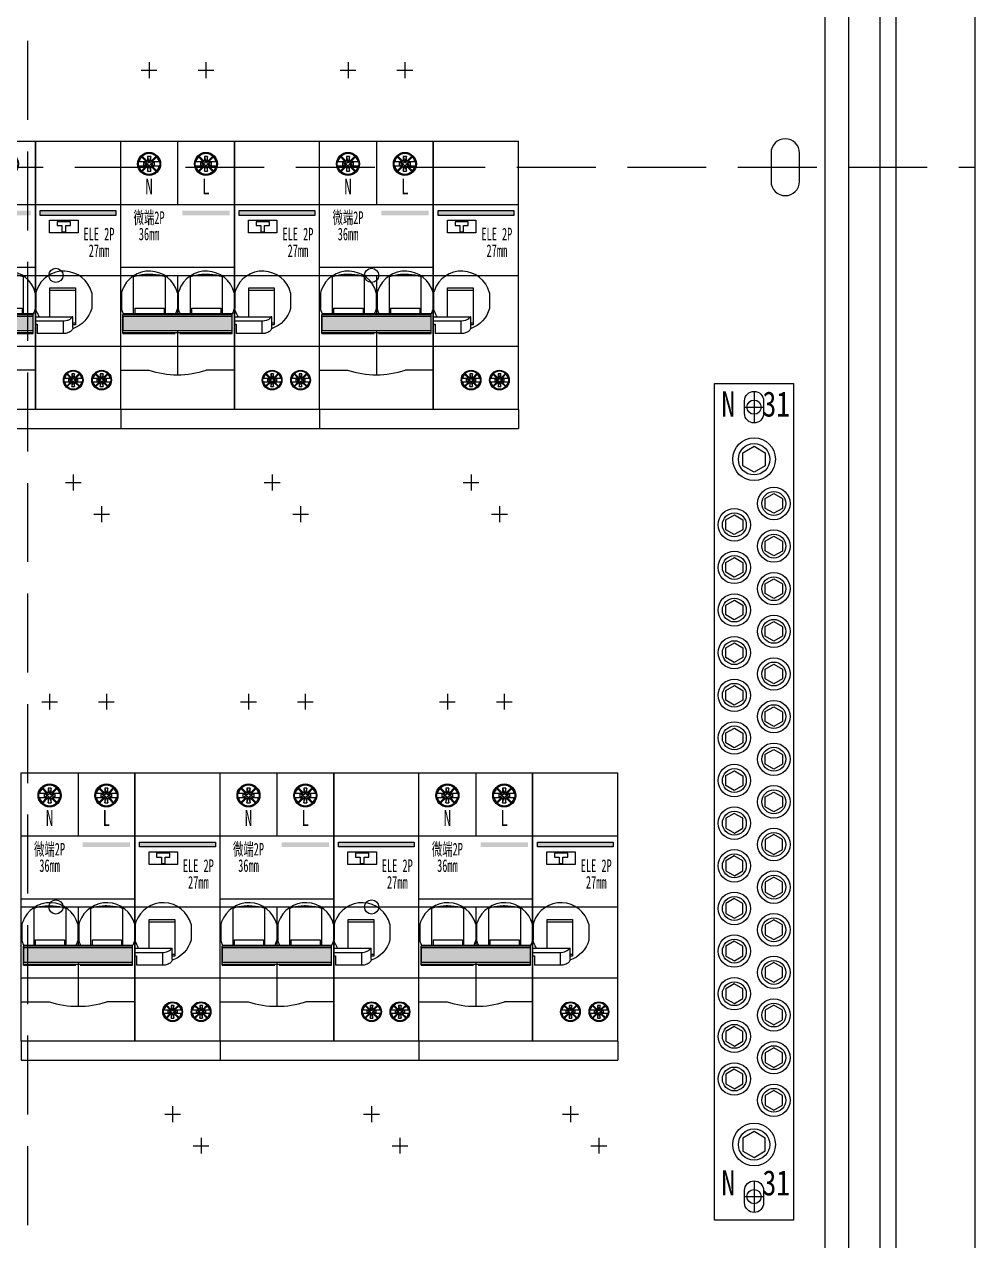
# Model space of a CAD drawing. Extents: x 1423953 to 1424553, y 431543 to 432743.
# Drawn here: x 1424252.4 to 1424553.4, y 431803.3 to 432188.5 of the extents above; entities that cross this region are included whole.
import ezdxf
from ezdxf.enums import TextEntityAlignment as Align

# ---------------------------------------------------------------- set-up
doc = ezdxf.new("R2010")
doc.units = 0
doc.header["$MEASUREMENT"] = 0
doc.linetypes.add('DASH', pattern=[0.35, 0.25, -0.1])
doc.linetypes.add('LYJS-XX', pattern=[0.35, 0.25, -0.1])
for name, color, linetype in [('LY-JS-BJ', 7, 'Continuous'), ('LY-JS-YQJ', 7, 'Continuous'), ('布置图', 20, 'Continuous')]:
    doc.layers.add(name, color=color, linetype=linetype)
doc.styles.add('-宋体', font='', dxfattribs={"width": 0.65})
doc.styles.add('LY-SJ-元器件', font='', dxfattribs={"width": 0.6, "height": 4})
doc.styles.get('-宋体').set_extended_font_data('NSimSun')
doc.styles.get('LY-SJ-元器件').set_extended_font_data('SimSun')

# ---------------------------------------------------------------- blocks, each defined once
blk = doc.blocks.new('微端2P+ELE-63mm-2022.1')
h = blk.add_hatch(color=3)
h.dxf.hatch_style = 1
h.paths.add_polyline_path([(34.5, 19), (34.5, 20.5), (19.5, 20.5), (19.5, 19)])
h = blk.add_hatch(color=3)
h.dxf.hatch_style = 1
h.paths.add_polyline_path([(61.5, 19), (61.5, 20.5), (37.5, 20.5), (37.5, 19)])
h = blk.add_hatch(color=0)
h.dxf.hatch_style = 1
h.paths.add_polyline_path([(0.7, -12.97), (0.7, -17.47), (35.3, -17.47), (35.3, -12.97)])
at = {"color": 1}
for p, q in [((9, 67.5), (9, 62.5)), ((27, 67.5), (27, 62.5)), ((6.5, 65), (11.5, 65)), ((24.5, 65), (29.5, 65)), ((0, 0), (63, 0))]:
    blk.add_line(p, q, dxfattribs=at)
at = {"color": 0}
for p, q in [((0, 42.5), (36, 42.5)), ((0, -42.5), (0, 42.5)), ((18, 42.5), (18, 22.5)), ((36, 42.5), (36, -42.5)), ((63, -42.5), (63, 42.5)), ((0, 22.5), (36, 22.5)), ((36, 2.5), (0, 2.5)), ((18, 0), (18, -12.22)), ((18, -17.47), (18, -31.46)), ((48.65, -15.61), (47.85, -15.61)), ((36, -22.5), (0, -22.5)), ((0, -42.5), (0, -48.5)), ((36, -42.5), (0, -42.5)), ((63, -42.5), (63, -48.5)), ((0, -48.5), (63, -48.5))]:
    blk.add_line(p, q, dxfattribs=at)
at = {"color": 0, "linetype": 'Continuous', "lineweight": 25}
for p, q in [((5.58, 34.71), (7.95, 34.71)), ((7.95, 35.91), (5.59, 35.91)), ((6.7, 37.82), (6.49, 37.61)), ((6.49, 37.61), (6.6, 37.5)), ((6.6, 37.5), (8.15, 35.95)), ((8.15, 34.67), (6.6, 33.12)), ((6.81, 37.71), (6.7, 37.82)), ((8.39, 36.13), (6.81, 37.71)), ((7.25, 35.91), (8, 35.46)), ((7.25, 35.91), (7.25, 34.71)), ((7.25, 34.71), (8, 35.16)), ((8, 35.46), (8, 35.16)), ((8.25, 35.46), (8, 35.46)), ((8, 35.16), (8.25, 35.16)), ((9.5, 37.66), (8.5, 37.66)), ((8.5, 37.66), (8.5, 36.46)), ((8.5, 37.66), (8.85, 36.31)), ((8.5, 36.46), (8.85, 35.96)), ((9.15, 36.31), (8.85, 36.31)), ((8.85, 36.31), (8.85, 35.96)), ((9.5, 37.66), (9.15, 36.31)), ((9.5, 36.46), (9.15, 35.96)), ((9.15, 35.96), (9.15, 36.31)), ((9.5, 36.46), (9.5, 37.66)), ((11.19, 37.71), (9.61, 36.13)), ((10, 35.46), (9.75, 35.46)), ((9.75, 35.16), (10, 35.16)), ((9.85, 35.95), (11.4, 37.5)), ((11.4, 33.12), (9.85, 34.67)), ((10.75, 35.91), (10, 35.46)), ((10, 35.16), (10, 35.46)), ((10.75, 34.71), (10, 35.16)), ((12.42, 35.91), (10.05, 35.91)), ((10.05, 34.71), (12.41, 34.71)), ((10.75, 34.71), (10.75, 35.91)), ((11.3, 37.82), (11.19, 37.71)), ((11.51, 37.61), (11.3, 37.82)), ((11.4, 37.5), (11.51, 37.61)), ((23.58, 34.71), (25.95, 34.71)), ((25.95, 35.91), (23.59, 35.91)), ((24.7, 37.82), (24.49, 37.61)), ((24.49, 37.61), (24.6, 37.5)), ((24.6, 37.5), (26.15, 35.95)), ((26.15, 34.67), (24.6, 33.12)), ((24.81, 37.71), (24.7, 37.82)), ((26.39, 36.13), (24.81, 37.71)), ((25.25, 35.91), (25.25, 34.71)), ((25.25, 35.91), (26, 35.46)), ((25.25, 34.71), (26, 35.16)), ((26.25, 35.46), (26, 35.46)), ((26, 35.46), (26, 35.16)), ((26, 35.16), (26.25, 35.16)), ((26.5, 37.66), (26.5, 36.46)), ((26.5, 37.66), (26.85, 36.31)), ((27.5, 37.66), (26.5, 37.66)), ((26.5, 36.46), (26.85, 35.96)), ((26.85, 36.31), (26.85, 35.96)), ((27.15, 36.31), (26.85, 36.31)), ((27.5, 37.66), (27.15, 36.31)), ((27.5, 36.46), (27.15, 35.96)), ((27.15, 35.96), (27.15, 36.31)), ((27.5, 36.46), (27.5, 37.66)), ((29.19, 37.71), (27.61, 36.13)), ((28, 35.46), (27.75, 35.46)), ((27.75, 35.16), (28, 35.16)), ((27.85, 35.95), (29.4, 37.5)), ((29.4, 33.12), (27.85, 34.67)), ((28.75, 35.91), (28, 35.46)), ((28, 35.16), (28, 35.46)), ((28.75, 34.71), (28, 35.16)), ((30.42, 35.91), (28.05, 35.91)), ((28.05, 34.71), (30.41, 34.71)), ((28.75, 34.71), (28.75, 35.91)), ((29.3, 37.82), (29.19, 37.71)), ((29.51, 37.61), (29.3, 37.82)), ((29.4, 37.5), (29.51, 37.61)), ((6.6, 33.12), (6.49, 33.01)), ((6.49, 33.01), (6.7, 32.8)), ((6.7, 32.8), (6.81, 32.91)), ((6.81, 32.91), (8.39, 34.49)), ((8.5, 34.16), (8.85, 34.65)), ((8.5, 32.96), (8.85, 34.31)), ((8.5, 34.16), (8.5, 32.96)), ((8.5, 32.96), (9.5, 32.96)), ((8.85, 34.65), (8.85, 34.31)), ((8.85, 34.31), (9.15, 34.31)), ((9, 31.81), (9, 32.06)), ((9.15, 34.31), (9.15, 34.66)), ((9.5, 34.16), (9.15, 34.66)), ((9.15, 34.31), (9.5, 32.96)), ((9.5, 32.96), (9.5, 34.16)), ((9.61, 34.49), (11.19, 32.91)), ((11.19, 32.91), (11.3, 32.8)), ((11.3, 32.8), (11.51, 33.01)), ((11.51, 33.01), (11.4, 33.12)), ((24.6, 33.12), (24.49, 33.01)), ((24.49, 33.01), (24.7, 32.8)), ((24.7, 32.8), (24.81, 32.91)), ((24.81, 32.91), (26.39, 34.49)), ((26.5, 34.16), (26.85, 34.65)), ((26.5, 32.96), (26.85, 34.31)), ((26.5, 34.16), (26.5, 32.96)), ((26.5, 32.96), (27.5, 32.96)), ((26.85, 34.65), (26.85, 34.31)), ((26.85, 34.31), (27.15, 34.31)), ((27, 31.81), (27, 32.06)), ((27.5, 34.16), (27.15, 34.66)), ((27.15, 34.31), (27.15, 34.66)), ((27.15, 34.31), (27.5, 32.96)), ((27.5, 32.96), (27.5, 34.16)), ((27.61, 34.49), (29.19, 32.91)), ((29.19, 32.91), (29.3, 32.8)), ((29.3, 32.8), (29.51, 33.01)), ((29.51, 33.01), (29.4, 33.12)), ((4.1, -12.22), (4.1, -0.35)), ((14.1, -0.35), (14.1, -12.22)), ((22.1, -12.22), (22.1, -0.35)), ((32.1, -0.35), (32.1, -12.22)), ((0.25, -5.47), (0.25, -10.49)), ((17.95, -5.47), (17.95, -10.49)), ((18.25, -5.47), (18.25, -10.49)), ((35.95, -5.47), (35.95, -10.49)), ((36.11, -5.47), (36.11, -10.49)), ((40.55, -13.08), (40.55, -3.94)), ((40.55, -3.94), (48.65, -3.94)), ((40.55, -4.67), (48.65, -4.67)), ((48.65, -3.94), (48.65, -15.61)), ((53.81, -5.47), (53.81, -10.49)), ((4.45, -10.38), (13.75, -10.38)), ((4.45, -10.38), (4.45, -12.22)), ((13.75, -10.38), (13.75, -12.22)), ((22.45, -10.38), (31.75, -10.38)), ((22.45, -10.38), (22.45, -12.22)), ((31.75, -10.38), (31.75, -12.22)), ((0.7, -12.22), (0.7, -12.44)), ((35.3, -12.22), (0.7, -12.22)), ((35.3, -12.44), (0.7, -12.44)), ((0.7, -18.44), (0.7, -12.44)), ((35.3, -12.97), (0.7, -12.97)), ((0.7, -12.97), (0.7, -17.47)), ((35.3, -12.44), (35.3, -12.22)), ((35.3, -18.44), (35.3, -12.44)), ((35.3, -17.47), (35.3, -12.97)), ((36, -13.09), (47.68, -13.09)), ((36, -14.38), (44.85, -14.38)), ((40.55, -13.08), (47.85, -13.08)), ((44.85, -18.44), (44.85, -14.38)), ((47.85, -16.51), (47.85, -13.08)), ((47.85, -14.99), (48.65, -14.99)), ((0.7, -17.47), (35.3, -17.47)), ((0.7, -18.13), (35.3, -18.13)), ((0.7, -18.44), (17.3, -18.44)), ((18.7, -18.44), (35.3, -18.44)), ((36, -15.45), (36.55, -15.45)), ((36.55, -15.61), (36, -15.61)), ((36.55, -15.45), (36.55, -18.44)), ((44.85, -18.44), (36.55, -18.44)), ((47.07, -32.65), (45.04, -32.65)), ((45.04, -33.68), (47.07, -33.68)), ((46, -31.01), (45.82, -31.19)), ((45.82, -31.19), (45.91, -31.29)), ((45.91, -31.29), (47.24, -32.62)), ((47.24, -33.71), (45.91, -35.04)), ((46.09, -31.1), (46, -31.01)), ((47.45, -32.46), (46.09, -31.1)), ((46.09, -35.23), (47.45, -33.87)), ((46.47, -32.65), (46.47, -33.68)), ((46.47, -32.65), (47.11, -33.04)), ((46.47, -33.68), (47.11, -33.29)), ((47.11, -33.04), (47.11, -33.29)), ((47.33, -33.04), (47.11, -33.04)), ((47.11, -33.29), (47.33, -33.29)), ((47.54, -31.15), (47.84, -32.31)), ((47.54, -31.15), (47.54, -32.18)), ((48.4, -31.15), (47.54, -31.15)), ((47.54, -32.18), (47.84, -32.61)), ((47.54, -34.15), (47.84, -33.73)), ((47.54, -35.18), (47.84, -34.02)), ((47.54, -34.15), (47.54, -35.18)), ((48.1, -32.31), (47.84, -32.31)), ((47.84, -32.31), (47.84, -32.61)), ((47.84, -33.73), (47.84, -34.02)), ((47.84, -34.02), (48.1, -34.02)), ((48.4, -31.15), (48.1, -32.31)), ((48.4, -32.18), (48.1, -32.61)), ((48.1, -32.61), (48.1, -32.31)), ((48.1, -34.02), (48.1, -33.72)), ((48.4, -34.15), (48.1, -33.72)), ((48.1, -34.02), (48.4, -35.18)), ((48.4, -32.18), (48.4, -31.15)), ((48.4, -35.18), (48.4, -34.15)), ((49.85, -31.1), (48.49, -32.46)), ((48.49, -33.87), (49.85, -35.23)), ((48.83, -33.04), (48.61, -33.04)), ((48.61, -33.29), (48.83, -33.29)), ((48.7, -32.62), (50.03, -31.29)), ((50.03, -35.04), (48.7, -33.71)), ((49.47, -32.65), (48.83, -33.04)), ((48.83, -33.29), (48.83, -33.04)), ((49.47, -33.68), (48.83, -33.29)), ((50.9, -32.65), (48.87, -32.65)), ((48.87, -33.68), (50.89, -33.68)), ((49.47, -33.68), (49.47, -32.65)), ((49.94, -31.01), (49.85, -31.1)), ((50.12, -31.19), (49.94, -31.01)), ((50.03, -31.29), (50.12, -31.19)), ((56.07, -32.65), (54.04, -32.65)), ((54.04, -33.68), (56.07, -33.68)), ((55, -31.01), (54.82, -31.19)), ((54.82, -31.19), (54.91, -31.29)), ((54.91, -31.29), (56.24, -32.62)), ((56.24, -33.71), (54.91, -35.04)), ((55.09, -31.1), (55, -31.01)), ((56.45, -32.46), (55.09, -31.1)), ((55.09, -35.23), (56.45, -33.87)), ((55.47, -32.65), (55.47, -33.68)), ((55.47, -32.65), (56.11, -33.04)), ((55.47, -33.68), (56.11, -33.29)), ((56.11, -33.04), (56.11, -33.29)), ((56.33, -33.04), (56.11, -33.04)), ((56.11, -33.29), (56.33, -33.29)), ((56.54, -31.15), (56.84, -32.31)), ((56.54, -31.15), (56.54, -32.18)), ((57.4, -31.15), (56.54, -31.15)), ((56.54, -32.18), (56.84, -32.61)), ((56.54, -34.15), (56.84, -33.73)), ((56.54, -35.18), (56.84, -34.02)), ((56.54, -34.15), (56.54, -35.18)), ((57.1, -32.31), (56.84, -32.31)), ((56.84, -32.31), (56.84, -32.61)), ((56.84, -33.73), (56.84, -34.02)), ((56.84, -34.02), (57.1, -34.02)), ((57.4, -31.15), (57.1, -32.31)), ((57.4, -32.18), (57.1, -32.61)), ((57.1, -32.61), (57.1, -32.31)), ((57.1, -34.02), (57.1, -33.72)), ((57.4, -34.15), (57.1, -33.72)), ((57.1, -34.02), (57.4, -35.18)), ((57.4, -32.18), (57.4, -31.15)), ((57.4, -35.18), (57.4, -34.15)), ((58.85, -31.1), (57.49, -32.46)), ((57.49, -33.87), (58.85, -35.23)), ((57.83, -33.04), (57.61, -33.04)), ((57.61, -33.29), (57.83, -33.29)), ((57.7, -32.62), (59.03, -31.29)), ((59.03, -35.04), (57.7, -33.71)), ((58.47, -32.65), (57.83, -33.04)), ((57.83, -33.29), (57.83, -33.04)), ((58.47, -33.68), (57.83, -33.29)), ((59.9, -32.65), (57.87, -32.65)), ((57.87, -33.68), (59.89, -33.68)), ((58.47, -33.68), (58.47, -32.65)), ((58.94, -31.01), (58.85, -31.1)), ((59.12, -31.19), (58.94, -31.01)), ((59.03, -31.29), (59.12, -31.19)), ((45.91, -35.04), (45.82, -35.14)), ((45.82, -35.14), (46, -35.32)), ((46, -35.32), (46.09, -35.23)), ((47.54, -35.18), (48.4, -35.18)), ((47.97, -36.17), (47.97, -35.95)), ((49.85, -35.23), (49.94, -35.32)), ((49.94, -35.32), (50.12, -35.14)), ((50.12, -35.14), (50.03, -35.04)), ((54.91, -35.04), (54.82, -35.14)), ((54.82, -35.14), (55, -35.32)), ((55, -35.32), (55.09, -35.23)), ((56.54, -35.18), (57.4, -35.18)), ((56.97, -36.17), (56.97, -35.95)), ((58.85, -35.23), (58.94, -35.32)), ((58.94, -35.32), (59.12, -35.14)), ((59.12, -35.14), (59.03, -35.04))]:
    blk.add_line(p, q, dxfattribs=at)
at = {"color": 1, "linetype": 'ByBlock'}
for p, q in [((47.97, -63.1), (47.97, -68.1)), ((45.47, -65.6), (50.47, -65.6)), ((56.97, -73.1), (56.97, -78.1)), ((54.47, -75.6), (59.47, -75.6))]:
    blk.add_line(p, q, dxfattribs=at)
at = {"color": 0}
for points in [[(63, -42.5), (36, -42.5), (36, 42.5), (63, 42.5)], [(36, 22.5), (63, 22.5)], [(42.9, 17), (42.9, 15.8), (44.4, 15.8), (44.4, 13.8), (45.6, 13.8), (45.6, 15.8), (47.1, 15.8), (47.1, 17), (42.9, 17)], [(63, -22.5), (36, -22.5)], [(0, -30.05), (8.89, -30.05)], [(36, -30.05), (27.11, -30.05)]]:
    blk.add_lwpolyline(points, dxfattribs=at)
at = {"color": 0, "linetype": 'Continuous', "lineweight": 25}
for points in [[(8.85, 35.96, -0.008657), (8.83, 35.88, -0.023793), (8.8, 35.81, -0.091571), (8.7, 35.65, -0.078411), (8.54, 35.53, -0.073505), (8.41, 35.48, -0.017685), (8.36, 35.47, -0.010456), (8.3, 35.46, -0.005778), (8.25, 35.46)], [(8.25, 35.16, -0.00869), (8.33, 35.15, -0.023887), (8.41, 35.14, -0.086312), (8.57, 35.07, -0.089889), (8.74, 34.92, -0.067544), (8.8, 34.81, -0.017754), (8.82, 34.76, -0.010496), (8.84, 34.71, -0.005799), (8.85, 34.65)], [(9.75, 35.46, -0.008656), (9.67, 35.47, -0.023792), (9.59, 35.48, -0.085963), (9.43, 35.54, -0.089526), (9.26, 35.69, -0.067272), (9.2, 35.81, -0.017683), (9.18, 35.86, -0.010455), (9.16, 35.91, -0.005777), (9.15, 35.96)], [(9.15, 34.66, -0.008657), (9.17, 34.74, -0.023793), (9.2, 34.81, -0.091571), (9.3, 34.96, -0.078412), (9.46, 35.09, -0.073501), (9.59, 35.14, -0.017684), (9.64, 35.15, -0.010456), (9.7, 35.15, -0.005777), (9.75, 35.16)], [(26.85, 35.96, -0.008657), (26.83, 35.88, -0.023793), (26.8, 35.81, -0.091571), (26.7, 35.65, -0.078411), (26.54, 35.53, -0.073505), (26.41, 35.48, -0.017685), (26.36, 35.47, -0.010456), (26.3, 35.46, -0.005778), (26.25, 35.46)], [(26.25, 35.16, -0.00869), (26.33, 35.15, -0.023887), (26.41, 35.14, -0.086312), (26.57, 35.07, -0.089889), (26.74, 34.92, -0.067544), (26.8, 34.81, -0.017754), (26.82, 34.76, -0.010496), (26.84, 34.71, -0.005799), (26.85, 34.65)], [(27.75, 35.46, -0.008656), (27.67, 35.47, -0.023792), (27.59, 35.48, -0.085963), (27.43, 35.54, -0.089526), (27.26, 35.69, -0.067272), (27.2, 35.81, -0.017683), (27.18, 35.86, -0.010455), (27.16, 35.91, -0.005777), (27.15, 35.96)], [(27.15, 34.66, -0.008657), (27.17, 34.74, -0.023793), (27.2, 34.81, -0.091571), (27.3, 34.96, -0.078412), (27.46, 35.09, -0.073501), (27.59, 35.14, -0.017684), (27.64, 35.15, -0.010456), (27.7, 35.15, -0.005777), (27.75, 35.16)], [(17.95, -5.47, 0.325898), (9.48, 1.36, 0.327549), (0.48, -4.75, 0.019903), (0.25, -5.47)], [(4.1, -0.35, -0.057791), (7.63, 0.35, -0.021426), (9.1, 0.42)], [(9.1, 0.42, -0.062866), (13.22, -0.09, -0.011925), (13.81, -0.26, -0.00278), (14.1, -0.35)], [(35.95, -5.47, 0.325898), (27.48, 1.36, 0.327549), (18.48, -4.75, 0.019903), (18.25, -5.47)], [(22.1, -0.35, -0.057791), (25.63, 0.35, -0.021426), (27.1, 0.42)], [(27.1, 0.42, -0.062866), (31.22, -0.09, -0.011925), (31.81, -0.26, -0.00278), (32.1, -0.35)], [(53.81, -5.47, 0.325898), (45.34, 1.36, 0.327549), (36.34, -4.75, 0.019903), (36.11, -5.47)], [(0.95, -12.22, -0.004985), (0.8, -11.97, -0.030991), (0.56, -11.44, -0.01067), (0.46, -11.16, -0.005787), (0.39, -10.94, -0.003458), (0.32, -10.72, -0.001919), (0.25, -10.49)], [(17.95, -10.49, -0.002854), (17.85, -10.83, -0.004585), (17.78, -11.05, -0.019111), (17.6, -11.55, -0.037551), (17.32, -12.12, -0.002555), (17.26, -12.22)], [(18.95, -12.22, -0.004985), (18.8, -11.97, -0.030991), (18.56, -11.44, -0.01067), (18.46, -11.16, -0.005787), (18.39, -10.94, -0.003458), (18.32, -10.72, -0.001919), (18.25, -10.49)], [(35.95, -10.49, -0.002854), (35.85, -10.83, -0.004585), (35.78, -11.05, -0.019111), (35.6, -11.55, -0.037551), (35.32, -12.12, -0.002555), (35.26, -12.22)], [(37.19, -13.09, -0.001795), (36.72, -12.11, -0.00414), (36.48, -11.57, -0.009598), (36.28, -11.1, -0.013431), (36.18, -10.85, -0.015877), (36.14, -10.72, -0.023788), (36.12, -10.63, -0.050604), (36.11, -10.53, -0.012356), (36.11, -10.49)], [(53.81, -10.49, -0.25096), (47.8, -16.87)], [(44.85, -14.38, 0.009763), (45.08, -14.37, 0.05752), (46.08, -14.21, 0.073734), (46.98, -13.81, 0.073656), (47.49, -13.36, 0.028209), (47.59, -13.23, 0.012152), (47.68, -13.09)], [(47.85, -13.22, 0.010405), (47.85, -13.21, 0.052357), (47.85, -13.2, 0.052352), (47.84, -13.19, 0.046202), (47.83, -13.17, 0.029578), (47.82, -13.16, 0.02368), (47.8, -13.15, 0.017967), (47.78, -13.14, 0.014665), (47.76, -13.13, 0.011695), (47.74, -13.12, 0.016038), (47.7, -13.1, 0.002868), (47.68, -13.09)], [(47.85, -16.51, -0.010744), (47.85, -16.6, -0.101991), (47.7, -17.11, -0.08255), (47.35, -17.58, -0.05423), (46.92, -17.91, -0.059873), (46.2, -18.23, -0.070818), (45, -18.44, -0.004299), (44.85, -18.44)], [(47.84, -32.61, -0.008657), (47.82, -32.67, -0.023793), (47.8, -32.74, -0.091571), (47.71, -32.87, -0.078411), (47.58, -32.98, -0.073505), (47.46, -33.02, -0.017685), (47.42, -33.03, -0.010456), (47.37, -33.03, -0.005778), (47.33, -33.04)], [(47.33, -33.29, -0.00869), (47.39, -33.3, -0.023887), (47.46, -33.31, -0.086312), (47.6, -33.37, -0.089889), (47.74, -33.5, -0.067544), (47.8, -33.6, -0.017754), (47.81, -33.64, -0.010496), (47.83, -33.68, -0.005799), (47.84, -33.73)], [(48.61, -33.04, -0.008656), (48.54, -33.03, -0.023792), (48.48, -33.02, -0.085963), (48.34, -32.96, -0.089526), (48.2, -32.83, -0.067272), (48.14, -32.74, -0.017683), (48.12, -32.69, -0.010455), (48.11, -32.65, -0.005777), (48.1, -32.61)], [(48.1, -33.72, -0.008657), (48.12, -33.66, -0.023793), (48.14, -33.59, -0.091571), (48.23, -33.46, -0.078412), (48.36, -33.35, -0.073501), (48.48, -33.31, -0.017684), (48.52, -33.3, -0.010456), (48.57, -33.3, -0.005777), (48.61, -33.29)], [(56.84, -32.61, -0.008657), (56.82, -32.67, -0.023793), (56.8, -32.74, -0.091571), (56.71, -32.87, -0.078411), (56.58, -32.98, -0.073505), (56.46, -33.02, -0.017685), (56.42, -33.03, -0.010456), (56.37, -33.03, -0.005778), (56.33, -33.04)], [(56.33, -33.29, -0.00869), (56.39, -33.3, -0.023887), (56.46, -33.31, -0.086312), (56.6, -33.37, -0.089889), (56.74, -33.5, -0.067544), (56.8, -33.6, -0.017754), (56.81, -33.64, -0.010496), (56.83, -33.68, -0.005799), (56.84, -33.73)], [(57.61, -33.04, -0.008656), (57.54, -33.03, -0.023792), (57.48, -33.02, -0.085963), (57.34, -32.96, -0.089526), (57.2, -32.83, -0.067272), (57.14, -32.74, -0.017683), (57.12, -32.69, -0.010455), (57.11, -32.65, -0.005777), (57.1, -32.61)], [(57.1, -33.72, -0.008657), (57.12, -33.66, -0.023793), (57.14, -33.59, -0.091571), (57.23, -33.46, -0.078412), (57.36, -33.35, -0.073501), (57.48, -33.31, -0.017684), (57.52, -33.3, -0.010456), (57.57, -33.3, -0.005777), (57.61, -33.29)]]:
    blk.add_lwpolyline(points, format="xyb", dxfattribs=at)
at = {"color": 3}
blk.add_lwpolyline([(37.5, 20.5), (61.5, 20.5), (61.5, 19), (37.5, 19)], close=True, dxfattribs=at)
at = {"color": 0}
blk.add_lwpolyline([(40.5, 17.5), (49.5, 17.5), (49.5, 13.5), (40.5, 13.5)], close=True, dxfattribs=at)
for centre, radius in [((9, 35.31), 3.64), ((9, 35.31), 3.39), ((27, 35.31), 3.64), ((27, 35.31), 3.39), ((47.97, -33.16), 3.12), ((47.97, -33.16), 2.91), ((56.97, -33.16), 3.12), ((56.97, -33.16), 2.91)]:
    blk.add_circle(centre, radius, dxfattribs=at)
at = {"color": 0, "linetype": 'Continuous', "lineweight": 25}
for centre, radius in [((9, 35.31), 3.5), ((27, 35.31), 3.5), ((47.97, -33.16), 3), ((56.97, -33.16), 3)]:
    blk.add_circle(centre, radius, dxfattribs=at)
for centre, radius, start, end in [((9, 35.31), 3.25, 47.6454, 132.3546), ((27, 35.31), 3.25, 47.6454, 132.3546), ((9, 35.31), 3.25, 137.6454, 169.3613), ((9, 35.31), 3.25, 190.6387, 222.3546), ((7.95, 36.46), 0.552, 270, 360), ((7.95, 34.16), 0.552, 0, 90), ((10.05, 36.46), 0.552, 180, 270), ((10.05, 34.16), 0.552, 90, 180), ((9, 35.31), 3.25, 10.6387, 42.3546), ((9, 35.31), 3.25, 317.6454, 349.3613), ((27, 35.31), 3.25, 137.6454, 169.3613), ((27, 35.31), 3.25, 190.6387, 222.3546), ((25.95, 36.46), 0.552, 270, 360), ((25.95, 34.16), 0.552, 0, 90), ((28.05, 36.46), 0.552, 180, 270), ((28.05, 34.16), 0.552, 90, 180), ((27, 35.31), 3.25, 10.6387, 42.3546), ((27, 35.31), 3.25, 317.6454, 349.3613), ((9, 35.31), 3.25, 227.6454, 312.3546), ((27, 35.31), 3.25, 227.6454, 312.3546), ((47.97, -33.16), 2.79, 47.6454, 132.3546), ((56.97, -33.16), 2.79, 47.6454, 132.3546), ((47.97, -33.16), 2.79, 137.6454, 169.3613), ((47.97, -33.16), 2.79, 190.6387, 222.3546), ((47.07, -32.18), 0.474, 270, 360), ((47.07, -34.15), 0.474, 0, 90), ((48.87, -32.18), 0.474, 180, 270), ((48.87, -34.15), 0.474, 90, 180), ((47.97, -33.16), 2.79, 10.6387, 42.3546), ((47.97, -33.16), 2.79, 317.6454, 349.3613), ((56.97, -33.16), 2.79, 137.6454, 169.3613), ((56.97, -33.16), 2.79, 190.6387, 222.3546), ((56.07, -32.18), 0.474, 270, 360), ((56.07, -34.15), 0.474, 0, 90), ((57.87, -32.18), 0.474, 180, 270), ((57.87, -34.15), 0.474, 90, 180), ((56.97, -33.16), 2.79, 10.6387, 42.3546), ((56.97, -33.16), 2.79, 317.6454, 349.3613), ((47.97, -33.16), 2.79, 227.6454, 312.3546), ((56.97, -33.16), 2.79, 227.6454, 312.3546)]:
    blk.add_arc(centre, radius, start, end, dxfattribs=at)
at = {"color": 0}
blk.add_arc((18, -1.43), 30.03, 252.3363, 287.6637, dxfattribs=at)
at = {"color": 0, "style": 'LY-SJ-元器件', "width": 0.7}
for s, p in [('N', (9, 28.16)), ('L', (27, 28.16))]:
    blk.add_text(s, height=5, dxfattribs=at).set_placement(p, align=Align.MIDDLE)
at = {"color": 1, "style": 'LY-SJ-元器件', "width": 0.6}
for s, p in [('微端2P', (9, 18.37)), ('36mm', (9, 13.08))]:
    blk.add_text(s, height=4, dxfattribs=at).set_placement(p, align=Align.MIDDLE)
at = {"color": 4, "style": 'LY-SJ-元器件', "width": 0.6}
for s, p in [('ELE 2P', (56.13, 13.08)), ('27mm', (56.13, 7.82))]:
    blk.add_text(s, height=4, dxfattribs=at).set_placement(p, align=Align.MIDDLE)
blk = doc.blocks.new('A$C7F2E4CF4')
at = {"layer": 'LY-JS-YQJ', "color": 1, "linetype": 'DASH'}
for p, q in [((0, 5), (0, -5)), ((-3, 0), (3, 0))]:
    blk.add_line(p, q, dxfattribs=at)
at = {"layer": 'LY-JS-YQJ', "color": 0, "linetype": 'ByBlock'}
blk.add_lwpolyline([(0, 5), (0, 5, -0.414214), (3, 2), (3, -2, -0.414214), (0, -5), (0, -5, -0.414214), (-3, -2), (-3, 2, -0.414214)], format="xyb", close=True, dxfattribs=at)
blk = doc.blocks.new('31位零排2021')
at = {"layer": 'LY-JS-YQJ', "color": 2}
blk.add_lwpolyline([(0, 265), (25, 265), (25, 0), (0, 0)], close=True, dxfattribs=at)
at = {"layer": 'LY-JS-YQJ', "color": 3}
for points in [[(12.49, 236.9), (8.94, 238.96), (8.96, 243.06), (12.51, 245.1), (16.06, 243.04), (16.04, 238.94)], [(18.74, 223.88), (16.04, 225.45), (16.05, 228.57), (18.76, 230.12), (21.46, 228.55), (21.45, 225.43)], [(6.24, 217.13), (3.54, 218.7), (3.55, 221.82), (6.26, 223.37), (8.96, 221.8), (8.95, 218.68)], [(18.74, 210.38), (16.04, 211.95), (16.05, 215.07), (18.76, 216.62), (21.46, 215.05), (21.45, 211.93)], [(6.24, 203.63), (3.54, 205.2), (3.55, 208.32), (6.26, 209.87), (8.96, 208.3), (8.95, 205.18)], [(18.74, 196.88), (16.04, 198.45), (16.05, 201.57), (18.76, 203.12), (21.46, 201.55), (21.45, 198.43)], [(6.24, 190.13), (3.54, 191.7), (3.55, 194.82), (6.26, 196.37), (8.96, 194.8), (8.95, 191.68)], [(18.74, 183.38), (16.04, 184.95), (16.05, 188.07), (18.76, 189.62), (21.46, 188.05), (21.45, 184.93)], [(6.24, 176.63), (3.54, 178.2), (3.55, 181.32), (6.26, 182.87), (8.96, 181.3), (8.95, 178.18)], [(18.74, 169.88), (16.04, 171.45), (16.05, 174.57), (18.76, 176.12), (21.46, 174.55), (21.45, 171.43)], [(6.24, 163.13), (3.54, 164.7), (3.55, 167.82), (6.26, 169.37), (8.96, 167.8), (8.95, 164.68)], [(18.74, 156.38), (16.04, 157.95), (16.05, 161.07), (18.76, 162.62), (21.46, 161.05), (21.45, 157.93)], [(6.24, 149.63), (3.54, 151.2), (3.55, 154.32), (6.26, 155.87), (8.96, 154.3), (8.95, 151.18)], [(18.74, 142.88), (16.04, 144.45), (16.05, 147.57), (18.76, 149.12), (21.46, 147.55), (21.45, 144.43)], [(6.24, 136.13), (3.54, 137.7), (3.55, 140.82), (6.26, 142.37), (8.96, 140.8), (8.95, 137.68)], [(18.74, 129.38), (16.04, 130.95), (16.05, 134.07), (18.76, 135.62), (21.46, 134.05), (21.45, 130.93)], [(6.24, 128.87), (3.54, 127.3), (3.55, 124.18), (6.26, 122.63), (8.96, 124.2), (8.95, 127.32)], [(18.74, 122.12), (16.04, 120.55), (16.05, 117.43), (18.76, 115.88), (21.46, 117.45), (21.45, 120.57)], [(6.24, 115.37), (3.54, 113.8), (3.55, 110.68), (6.26, 109.13), (8.96, 110.7), (8.95, 113.82)], [(18.74, 108.62), (16.04, 107.05), (16.05, 103.93), (18.76, 102.38), (21.46, 103.95), (21.45, 107.07)], [(6.24, 101.87), (3.54, 100.3), (3.55, 97.18), (6.26, 95.63), (8.96, 97.2), (8.95, 100.32)], [(18.74, 95.12), (16.04, 93.55), (16.05, 90.43), (18.76, 88.88), (21.46, 90.45), (21.45, 93.57)], [(6.24, 88.37), (3.54, 86.8), (3.55, 83.68), (6.26, 82.13), (8.96, 83.7), (8.95, 86.82)], [(18.74, 81.62), (16.04, 80.05), (16.05, 76.93), (18.76, 75.38), (21.46, 76.95), (21.45, 80.07)], [(6.24, 74.87), (3.54, 73.3), (3.55, 70.18), (6.26, 68.63), (8.96, 70.2), (8.95, 73.32)], [(18.74, 68.12), (16.04, 66.55), (16.05, 63.43), (18.76, 61.88), (21.46, 63.45), (21.45, 66.57)], [(6.24, 61.37), (3.54, 59.8), (3.55, 56.68), (6.26, 55.13), (8.96, 56.7), (8.95, 59.82)], [(18.74, 54.62), (16.04, 53.05), (16.05, 49.93), (18.76, 48.38), (21.46, 49.95), (21.45, 53.07)], [(6.24, 47.87), (3.54, 46.3), (3.55, 43.18), (6.26, 41.63), (8.96, 43.2), (8.95, 46.32)], [(18.74, 41.12), (16.04, 39.55), (16.05, 36.43), (18.76, 34.88), (21.46, 36.45), (21.45, 39.57)], [(12.49, 28.1), (8.94, 26.04), (8.96, 21.94), (12.51, 19.9), (16.06, 21.96), (16.04, 26.06)]]:
    blk.add_lwpolyline(points, close=True, dxfattribs=at)
for centre, radius in [((12.5, 241), 6.76), ((12.5, 241), 4.97), ((18.75, 227), 5.14), ((18.75, 227), 3.78), ((6.25, 220.25), 5.14), ((6.25, 220.25), 3.78), ((18.75, 213.5), 5.14), ((18.75, 213.5), 3.78), ((6.25, 206.75), 5.14), ((6.25, 206.75), 3.78), ((18.75, 200), 5.14), ((18.75, 200), 3.78), ((6.25, 193.25), 5.14), ((6.25, 193.25), 3.78), ((18.75, 186.5), 5.14), ((18.75, 186.5), 3.78), ((6.25, 179.75), 5.14), ((6.25, 179.75), 3.78), ((18.75, 173), 5.14), ((18.75, 173), 3.78), ((6.25, 166.25), 5.14), ((6.25, 166.25), 3.78), ((18.75, 159.5), 5.14), ((18.75, 159.5), 3.78), ((6.25, 152.75), 5.14), ((6.25, 152.75), 3.78), ((18.75, 146), 5.14), ((18.75, 146), 3.78), ((6.25, 139.25), 5.14), ((6.25, 139.25), 3.78), ((18.75, 132.5), 5.14), ((18.75, 132.5), 3.78), ((6.25, 125.75), 5.14), ((6.25, 125.75), 3.78), ((18.75, 119), 5.14), ((18.75, 119), 3.78), ((6.25, 112.25), 5.14), ((6.25, 112.25), 3.78), ((18.75, 105.5), 5.14), ((18.75, 105.5), 3.78), ((6.25, 98.75), 5.14), ((6.25, 98.75), 3.78), ((18.75, 92), 5.14), ((18.75, 92), 3.78), ((6.25, 85.25), 5.14), ((6.25, 85.25), 3.78), ((18.75, 78.5), 5.14), ((18.75, 78.5), 3.78), ((6.25, 71.75), 5.14), ((6.25, 71.75), 3.78), ((18.75, 65), 5.14), ((18.75, 65), 3.78), ((6.25, 58.25), 5.14), ((6.25, 58.25), 3.78), ((18.75, 51.5), 5.14), ((18.75, 51.5), 3.78), ((6.25, 44.75), 5.14), ((6.25, 44.75), 3.78), ((18.75, 38), 5.14), ((18.75, 38), 3.78), ((12.5, 24), 6.76), ((12.5, 24), 4.97)]:
    blk.add_circle(centre, radius, dxfattribs=at)
at = {"layer": 'LY-JS-YQJ', "color": 0}
for p in [(12.5, 257.5), (12.5, 7.5)]:
    blk.add_blockref('A$C7F2E4CF4', p, dxfattribs=at)
at = {"layer": 'LY-JS-YQJ', "color": 1, "style": '-宋体', "width": 0.8}
for p in [(2.16, 254.49), (2.16, 7.87)]:
    blk.add_text('N', height=8, dxfattribs=at).set_placement(p)
at = {"layer": 'LY-JS-YQJ', "color": 4, "style": '-宋体', "width": 0.8}
for p in [(15.18, 254.49), (15.18, 7.87)]:
    blk.add_text('31', height=8, dxfattribs=at).set_placement(p)
blk = doc.blocks.new('600-1200-明-底板')
at = {"layer": 'LY-JS-BJ', "color": 1}
blk.add_lwpolyline([(-237, 560), (237, 560), (260, 537), (260, -537), (237, -560), (-237, -560), (-260, -537), (-260, 537)], close=True, dxfattribs=at)
blk.add_lwpolyline([(235.5, 4.5), (235.5, -4.5, 1), (244.5, -4.5), (244.5, 4.5, 1)], format="xyb", close=True, dxfattribs=at)

msp = doc.modelspace()

# ---------------------------------------------------------------- linework, layer by layer
at = {"color": 6}
for centre in [(1424262.37, 432108.97), (1424362.37, 432108.97), (1424483.5, 432067.25), (1424262.37, 431908.97), (1424362.37, 431908.97), (1424483.5, 431817.25)]:
    msp.add_circle(centre, 2.25, dxfattribs=at)
at = {"layer": 'LY-JS-BJ', "color": 6, "linetype": 'LYJS-XX', "ltscale": 100}
for p, q in [((1424253.37, 432743.22), (1424253.37, 431543.22)), ((1423953.37, 432143.22), (1424553.37, 432143.22))]:
    msp.add_line(p, q, dxfattribs=at)
at = {"layer": 'LY-JS-BJ', "color": 6, "ltscale": 50}
for points in [[(1423978.37, 432718.22), (1424528.37, 432718.22), (1424528.37, 431568.22), (1423978.37, 431568.22)], [(1423983.37, 432713.22), (1424523.37, 432713.22), (1424523.37, 431573.22), (1423983.37, 431573.22)]]:
    msp.add_lwpolyline(points, close=True, dxfattribs=at)
at = {"layer": 'LY-JS-BJ', "color": 6, "linetype": 'LYJS-XX', "lineweight": -3}
msp.add_lwpolyline([(1424000.87, 432695.72), (1424505.87, 432695.72), (1424505.87, 431590.72), (1424000.87, 431590.72)], close=True, dxfattribs=at)
at = {"layer": '布置图', "ltscale": 50}
msp.add_lwpolyline([(1423953.37, 432743.22), (1424553.37, 432743.22), (1424553.37, 431543.22), (1423953.37, 431543.22)], close=True, dxfattribs=at)

# ---------------------------------------------------------------- block references
at = {"color": 6}
for p in [(1424219.89, 432108.97), (1424282.89, 432108.97), (1424345.89, 432108.97), (1424251.37, 431908.97), (1424314.37, 431908.97), (1424377.37, 431908.97)]:
    msp.add_blockref('微端2P+ELE-63mm-2022.1', p, dxfattribs=at)
msp.add_blockref('31位零排2021', (1424471, 431809.75))
at = {"layer": 'LY-JS-BJ', "color": 6, "ltscale": 50}
msp.add_blockref('600-1200-明-底板', (1424253.37, 432143.22), dxfattribs=at)

doc.saveas('drawing.dxf')
